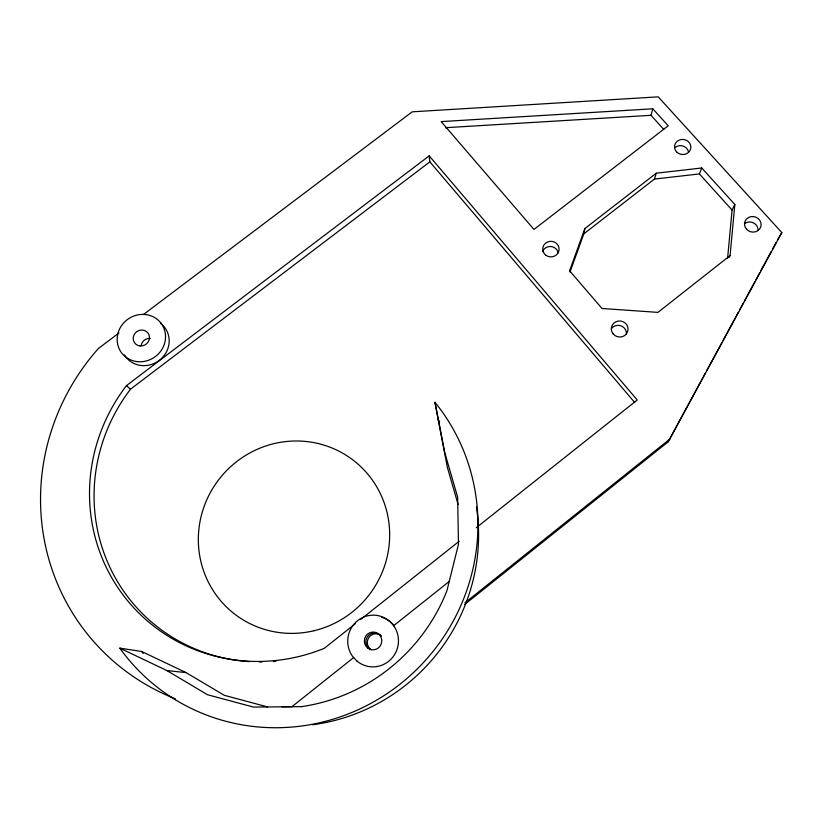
<?xml version="1.0" encoding="UTF-8"?>
<svg xmlns="http://www.w3.org/2000/svg" width="823" height="823" viewBox="0 0 823 823"><rect width="100%" height="100%" fill="white"/><g stroke="black" fill="none" stroke-linecap="round" stroke-linejoin="round"><path stroke-width="1.23" d="M727.604 258.103L732.079 210.06L734.826 204.474L701.752 167.985L656.27 173.2L584.886 228.537L569.588 270.798L602.035 308.491L657.947 312.38L730.083 255.583L734.826 204.474M569.979 272.084L583.816 233.845L584.886 228.537M663.708 129.345L650.993 115.313L652.793 108.79L441.149 121.598L533.973 229.432L668.214 125.796L652.793 108.79M583.816 233.845L654.419 179.085L656.27 173.2M654.419 179.085L699.396 173.931L701.752 167.985M728.993 257.599L730.083 255.583M464.676 604.483L668.183 441.817L705.383 373.097M706.597 370.844L721.843 342.677M723.067 340.424L738.313 312.267M739.527 310.014L743.19 303.255M744.404 301.002L754.773 281.847M755.998 279.594L759.65 272.835M760.874 270.582L771.244 251.427M772.458 249.174L776.12 242.415M777.344 240.162L778.558 237.909M668.183 441.817L781.85 232.6L658.205 96.857L412.189 111.835L143.552 314.437M779.216 236.849L781.85 232.6M464.985 602.806L670.272 438.741M353.684 657.536L291.918 706.72L281.836 706.813M393.651 625.706L449.461 581.264M355.546 623.525L324.355 648.277A176.173 170.67 -43.7 0 1 123.193 595.122A176.173 170.67 -43.7 0 1 126.444 385.637L429.195 155.856L637.239 399.978L476.27 527.718M360.577 619.534L459.172 541.287M249.441 661.62A174.157 168.797 -43.9 0 1 108.019 563.148A174.157 168.797 -43.9 0 1 130.507 389.207L429.853 161.853L429.195 155.856M118.944 332.996L98.431 348.458A225.039 217.992 -44.1 0 0 175.402 698.82M445.5 127.709L650.993 115.313M301.897 706.628L253.443 707.08L207.468 694.715L166.915 670.57L119.819 648.133A200.164 194.732 -49.6 0 0 399.124 684.88A200.164 194.732 -49.6 0 0 434.945 402.272L444.729 452.465L457.639 497.143L458.473 544.322L446.91 590.76A181.821 176.883 -49.5 0 1 301.506 706.638M166.915 670.57L186.07 672.607L224.298 695.312L267.578 706.936M119.819 648.133L141.669 651.477L186.07 672.607M126.444 385.637L130.507 389.207M699.396 173.931L732.079 210.06M429.853 161.853L634.708 402.498M458.092 504.489L447.311 467.145L434.945 402.272M381.265 636.241A8.786 8.611 -79.5 0 0 369.177 634.78A8.786 8.611 -79.5 0 0 367.634 647.094L369.229 648.709A8.786 8.611 -79.5 0 0 371.183 649.831M438.073 419.73A188.457 183.735 -51.4 0 1 439.616 421.674M476.435 506.793A188.457 183.735 -51.4 0 1 312.442 724.775M143.171 653.534A188.457 183.735 -51.4 0 1 141.669 651.477M381.687 617.25A25.564 25.05 -79.5 0 1 394.135 625.768M542.624 251.437A8.117 7.716 2.3 0 1 558.22 252.959M275.9 661.26A174.157 168.797 -43.9 0 1 273.37 661.466M261.981 661.959A174.157 168.797 -43.9 0 1 259.461 661.959M675.333 147.338A8.086 7.489 7.5 0 1 688.512 151.905M611.427 328.572A8.292 7.921 12.1 0 1 626.437 334.087M744.445 223.712A8.261 7.685 14 0 1 753.508 222.91A8.261 7.685 14 0 1 758.065 230.471M141.206 345.321A8.127 7.654 -35.2 0 1 150.362 338.397M160.392 323.233A24.392 22.962 -35 0 1 160.68 359.25A24.392 22.962 -35 0 1 124.417 354.867M370.648 649.368A8.683 8.508 -79.8 0 1 369.023 637.218A8.683 8.508 -79.8 0 1 380.956 635.469M367.788 648.03L366.163 646.405A8.899 8.714 -79.1 0 1 367.737 633.936A8.899 8.714 -79.1 0 1 379.959 635.418L381.111 637.414A8.899 8.714 -79.1 0 1 367.788 648.03M356.945 661.075L352.419 656.157A25.873 25.348 -79.1 0 1 368.498 615.625A25.873 25.348 -79.1 0 1 397.653 647.32A25.873 25.348 -79.1 0 1 356.945 661.075M546.133 255.428A8.209 7.798 2.2 0 0 559.074 249.894A8.209 7.798 2.2 0 0 547.511 242.003A8.209 7.798 2.2 0 0 546.133 255.428M137.492 361.647A24.669 23.198 -34.9 0 0 163.972 328.398A24.669 23.198 -34.9 0 0 122.596 324.2A24.669 23.198 -34.9 0 0 137.492 361.647M676.516 151.802A8.179 7.561 7.4 0 0 690.415 149.642A8.179 7.561 7.4 0 0 681.207 139.509A8.179 7.561 7.4 0 0 676.516 151.802M613.269 334.045A8.384 8.014 11.9 0 0 627.538 331.875A8.384 8.014 11.9 0 0 618.217 321.063A8.384 8.014 11.9 0 0 613.269 334.045M746.543 229.247A8.353 7.767 13.9 0 0 760.689 227.076A8.353 7.767 13.9 0 0 751.183 216.624A8.353 7.767 13.9 0 0 746.543 229.247M140.013 345.938A8.312 7.819 -34.9 0 0 148.963 334.755A8.312 7.819 -34.9 0 0 135.023 333.305A8.312 7.819 -34.9 0 0 140.013 345.938M314.016 630.737A97.135 94.727 -51.3 0 0 365.021 470.993A97.135 94.727 -51.3 0 0 202.972 509.838A97.135 94.727 -51.3 0 0 314.016 630.737"/></g></svg>
